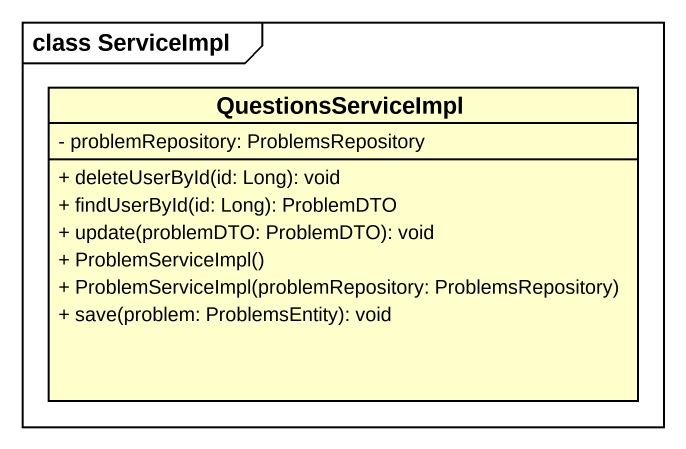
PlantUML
@startuml
mainframe class ServiceImpl
hide circle
hide empty members
skinparam classAttributeIconSize 0
class QuestionsServiceImpl {
  - problemRepository: ProblemsRepository
  + deleteUserById(id: Long): void
  + findUserById(id: Long): ProblemDTO
  + update(problemDTO: ProblemDTO): void
  + ProblemServiceImpl()
  + ProblemServiceImpl(problemRepository: ProblemsRepository)
  + save(problem: ProblemsEntity): void
}
@enduml
